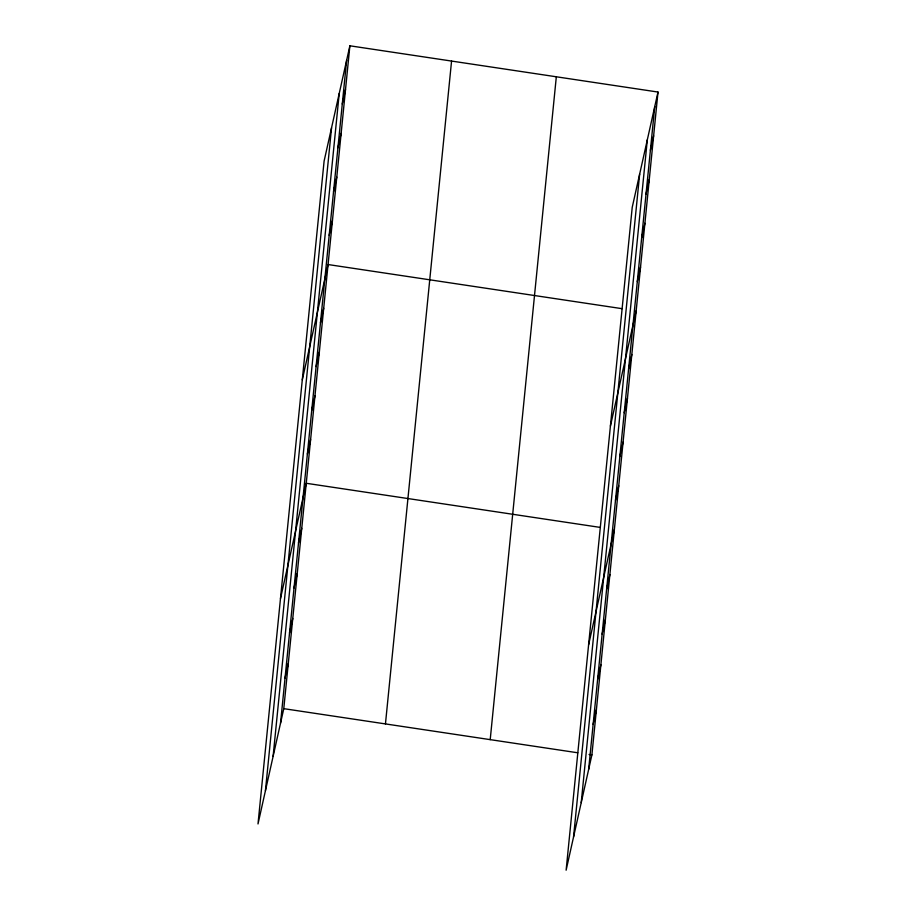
<?xml version="1.0" encoding="UTF-8"?>
<svg xmlns="http://www.w3.org/2000/svg" width="916" height="916" viewBox="0 0 916 916"><rect width="100%" height="100%" fill="white"/><g stroke="black" fill="none" stroke-linecap="round" stroke-linejoin="round"><path stroke-width="1.37" d="M265.434 790.691L331.546 127.839M273.094 756.421L339.206 93.569M280.536 723.159L346.637 60.307M349.878 45.8L324.104 161.101L258.003 823.953L283.777 708.663L349.878 45.8L657.997 92.047L591.896 754.899L566.122 870.2L632.223 207.337L657.997 92.047M385.453 723.915L451.565 61.063M490.209 739.636L556.321 76.784M573.553 836.938L639.654 174.074M581.213 802.668L647.314 139.804M588.644 769.406L654.757 106.542M342.275 104.046L345.515 89.55M337.912 147.797L341.153 133.301M333.55 191.547L336.79 177.051M329.188 235.298L332.428 220.79M302.291 379.842L328.065 264.541L622.056 308.669M320.463 322.798L323.703 308.291M316.1 366.549L319.34 352.042M311.738 410.288L314.978 395.792M307.375 454.038L310.616 439.543M280.479 598.583L306.253 483.282L600.243 527.41M298.513 542.867L301.753 528.36M294.025 587.935L297.265 573.439M289.525 633.013L292.765 618.506M285.025 678.092L288.277 663.585M650.394 150.293L653.635 135.786M646.032 194.043L649.272 179.536M641.669 237.794L644.91 223.286M637.307 281.544L640.547 267.037M610.411 426.089L636.185 310.787M628.582 369.034L631.822 354.538M624.22 412.784L627.46 398.277M619.846 456.534L623.098 442.027M615.483 500.285L618.735 485.778M588.599 644.83L614.373 529.528M606.632 589.102L609.873 574.607M602.133 634.181L605.373 619.674M597.644 679.248L600.885 664.753M593.144 724.327L596.385 709.82M283.777 708.663L577.767 752.78M589.068 754.475L591.896 754.899"/></g></svg>
